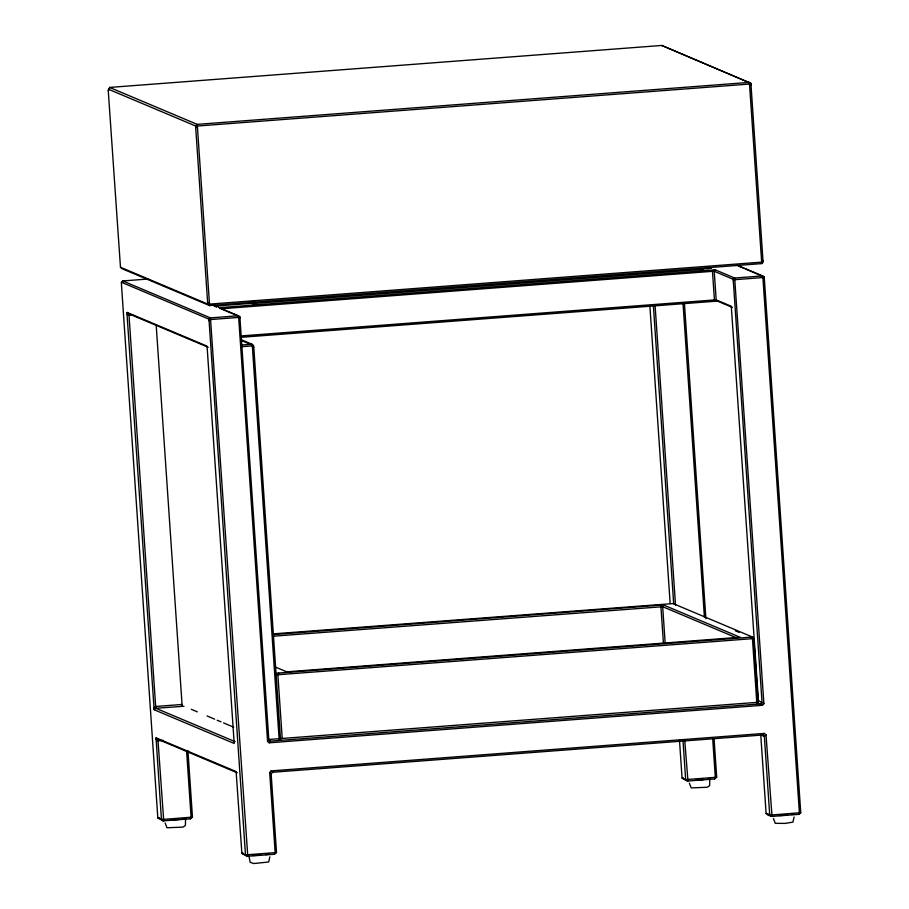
<?xml version="1.0" encoding="UTF-8"?>
<svg xmlns="http://www.w3.org/2000/svg" width="909" height="909" viewBox="0 0 909 909"><rect width="100%" height="100%" fill="white"/><g stroke="black" fill="none" stroke-linecap="round" stroke-linejoin="round"><path stroke-width="1.36" d="M269.871 856.846L268.678 861.993L253.747 863.55L250.123 862.277L249.032 856.335M794.102 816.986L792.909 822.134L785.092 823.395L775.263 823.327L773.411 818.566M147.917 279.029L122.783 280.949L121.442 282.267L121.408 283.733L157.825 817.941L163.006 820.872L190.367 818.827L192.458 817.1L187.936 750.754M127.021 314.23L127.112 312.446L207.059 346.136L234.204 743.471L154.144 709.736L127.021 314.23L128.817 315.332L132.998 315.014M108.251 90.673L109.591 87.434L661.752 45.45L750.891 83.321L763.094 262.326L761.765 263.599L209.593 305.583L121.942 268.644L120.477 267.28L108.251 90.673L109.489 88.912M122.681 282.426L122.783 280.949L210.433 317.889L238.363 315.764L239.851 316.73L268.814 739.596L267.576 741.46L269.234 742.801L762.435 705.293L763.89 703.725L734.665 278.029L715.497 269.95L713.747 269.984L219.194 307.685L221.023 308.799L712.474 271.325L714.224 271.291L733.052 279.233L733.302 280.813L762.026 702.089L760.594 703.873L270.473 741.142L268.814 739.596M127.112 312.446L128.908 313.855L155.791 708.247L235.136 741.687M163.006 820.872L161.427 819.464L156.053 737.835L236.113 771.571L241.885 853.369L247.066 856.301L274.427 854.255L276.518 852.528L271.155 773.945L269.7 772.582L271.143 770.9L764.355 733.404L766.014 734.847L772.025 816.418L799.227 814.316L800.749 812.669L764.333 278.449L764.083 276.87L762.594 275.904L736.54 264.928M156.053 737.835L157.916 739.358L163.734 820.861M109.591 87.434L197.242 124.374L209.593 305.583L207.741 304.061L195.594 125.976L197.242 124.374L749.402 82.389L761.765 263.599M190.367 818.827L191.106 817.305L186.584 750.959M274.427 854.255L275.166 852.733L269.7 772.582M679.466 739.971L682.068 778.081L687.965 781.001L714.61 778.968L715.338 777.445L712.645 737.915M798.659 814.396L799.397 812.873L762.901 277.552L762.594 275.904L734.665 278.029L733.052 279.233M750.891 637.323L753.811 638.561L752.47 637.027L276.972 673.171L276.12 674.876L753.811 638.561L758.151 702.112M278.722 673.137L277.87 674.842L282.21 738.403M274.427 666.649L286.528 671.751L288.278 671.717L740.085 637.254L663.536 604.996L661.786 605.03L660.934 606.735L663.434 643.379M663.536 604.996L662.684 606.701L665.183 643.345M269.234 742.801L270.473 741.142M240.487 335.978L714.429 299.936L716.178 299.902L731.291 306.276L758.424 700.578L756.879 703.725L752.459 638.766L751.118 637.22M271.155 773.945L272.598 772.264L762.708 734.995L764.355 733.404M714.088 739.074L716.69 777.24L714.61 778.968M713.747 269.984L712.474 271.325L714.429 299.936L715.872 301.209L717.621 301.174L732.484 307.435M715.497 269.95L714.224 271.291L716.178 299.902L717.621 301.174M153.848 708.191L155.484 706.486L182.016 704.475M195.901 127.624L197.548 126.021L749.709 84.037L751.198 84.969M700.407 270.996L703.396 269.2L701.759 270.791M766.014 734.847L764.367 736.438L769.718 815.032L772.025 816.418M763.185 260.849L761.856 262.122L209.695 304.106L207.831 302.583M154.144 709.736L155.791 708.247L184.038 706.259M121.442 282.267L208.82 319.093L210.433 317.889L247.782 856.278M247.066 856.301L245.487 854.892L209.07 320.672L210.74 319.536L238.669 317.411L240.101 318.309M733.302 280.813L734.972 279.677L762.901 277.552L764.333 278.449M159.177 817.748L157.825 817.941L163.177 819.429L192.458 817.1M683.409 777.888L682.068 778.081L687.238 781.013M716.69 777.24L685.659 779.604L682.966 740.074M243.237 853.165L241.885 853.369L245.487 854.892L276.518 852.528M762.708 734.995L764.367 736.438L760.765 734.926L766.117 813.51L768.423 814.907M800.749 812.669L771.468 814.998L766.117 813.51M212.308 304.788L216.944 305.969L254.338 303.117M702.441 269.053L711.497 268.257L708.611 267.053M702.043 269.405L255.19 303.379L250.861 302.322M241.692 337.262L715.872 301.209M240.737 345.09L252.02 344.238L253.475 345.59L253.781 347.238L280.551 739.846M241.044 346.738L252.327 345.886L253.781 347.238M273.086 633.88L673.092 603.565L752.47 637.027M272.564 634.63L661.786 605.03M272.575 636.266L662.684 606.701L737.324 638.163M163.404 740.415L157.825 740.835L155.962 739.312M268.916 739.471L756.992 702.362L762.435 705.293M248.509 302.083L254.895 304.776L256.645 304.742L255.19 303.379L255.009 300.754M750.891 83.321L661.752 45.45M738.176 265.951L744.062 268.428M745.062 268.848L764.083 276.87M705.589 267.655L708.191 268.757M108.341 89.196L195.594 125.976M219.194 307.685L238.363 315.764L238.669 317.411L267.576 741.46M213.683 305.708L216.285 306.799M221.41 308.958L239.851 316.73M120.477 267.28L207.741 304.061M241.578 339.83L252.02 344.238L252.327 345.886L279.211 740.165M241.783 340.67L253.475 345.59M128.908 313.855L208.252 347.295M735.347 630.778L739.233 632.414M758.424 700.578L763.89 703.725M767.866 814.987L771.298 816.441M191.31 709.315L197.367 711.872M207.047 715.951L214.66 719.167M217.206 720.235L221.012 721.837M223.546 722.905L233.704 727.189M157.916 739.358L237.26 772.798M220.546 307.481L222.375 308.594M216.944 305.969L218.376 306.912M215.194 306.003L216.626 306.947M254.895 304.776L253.441 303.413L253.259 300.788M271.143 770.9L272.598 772.264M687.965 781.001L684.716 740.04M208.82 319.093L209.07 320.672M689.352 783.138L691.204 787.898L707.168 787.262L709.622 785.683L709.827 778.434M165.12 822.997L166.972 827.758L182.925 827.122L185.391 825.542L185.595 818.293M684.386 302.845L705.884 618.688M682.977 302.742L704.418 617.222M655.048 304.867L675.523 605.178M653.446 306.583L673.683 603.837M649.89 306.128L670.16 603.553M156.178 324.967L182.175 706.236M709.827 778.615A10.453 0.659 -3.9 0 1 707.747 779.07M703.452 779.57A10.453 0.659 -3.9 0 1 695.465 780.104M793.875 814.032A10.453 0.659 -3.9 0 1 791.796 814.498M787.512 814.987A10.453 0.659 -3.9 0 1 779.524 815.532M185.584 818.475A10.453 0.659 -3.9 0 1 181.573 819.179M179.221 819.429A10.453 0.659 -3.9 0 1 171.233 819.963M268.928 854.108A10.453 0.659 -3.9 0 1 265.633 854.608M260.644 855.074A10.453 0.659 -3.9 0 1 252.941 855.46"/></g></svg>
